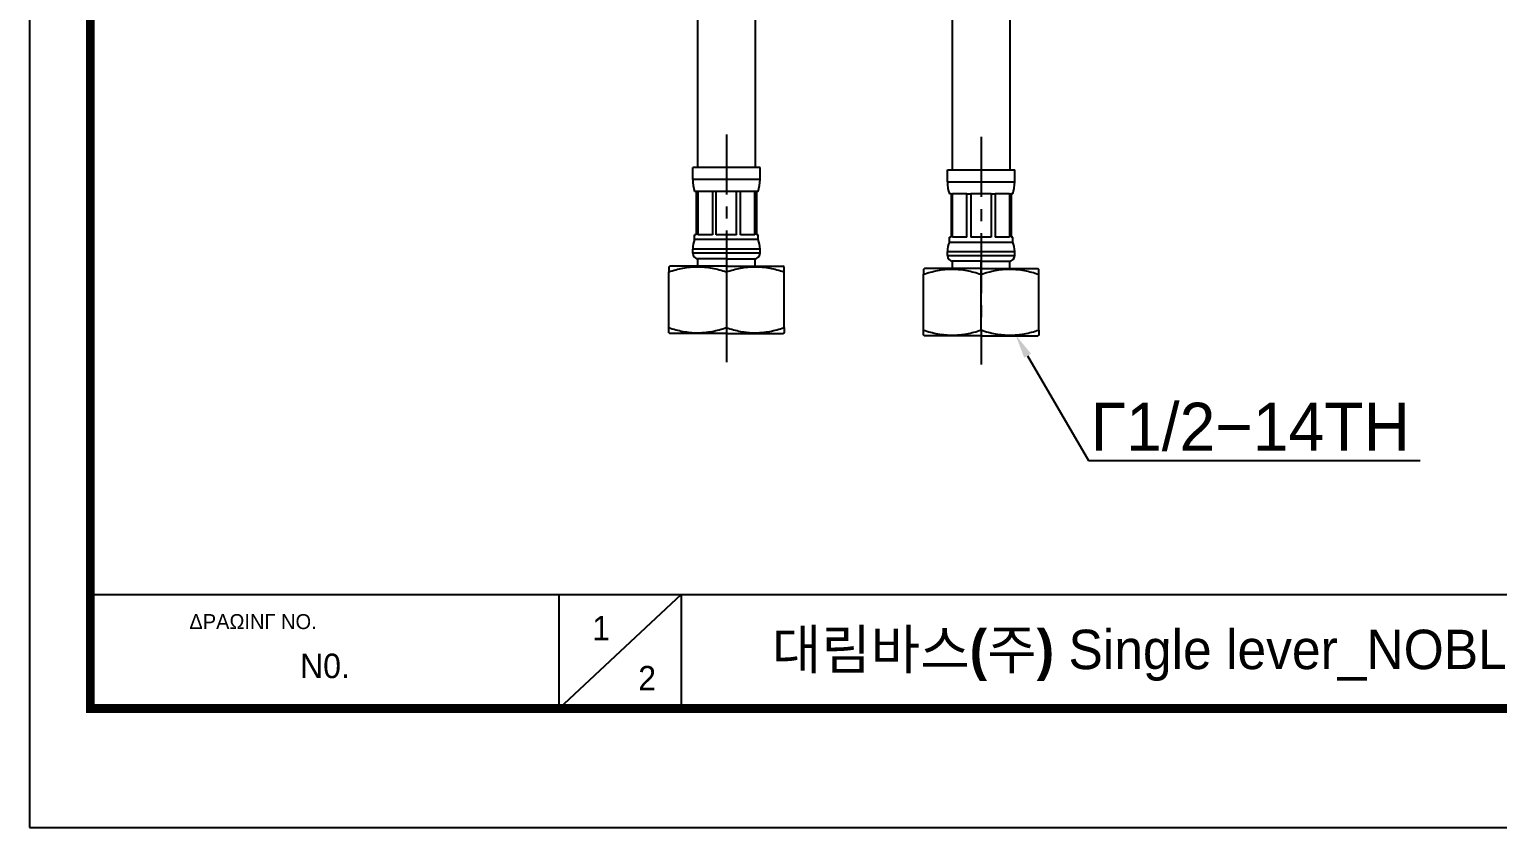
# Model space of a CAD drawing. Extents: x 1571 to 2360, y 0 to 579.
# Drawn here: x 1570.6 to 1876.1, y 0 to 166 of the extents above; entities that cross this region are included whole.
import ezdxf
from ezdxf import colors
from ezdxf.entities.mleader import LeaderData, LeaderLine
from ezdxf.math import Vec2, Vec3

# ---------------------------------------------------------------- set-up
doc = ezdxf.new("R2010")
doc.units = 0
doc.header["$LTSCALE"] = 10
doc.header["$MEASUREMENT"] = 0
doc.linetypes.add('CENTER', pattern=[2, 1.25, -0.25, 0.25, -0.25])
doc.layers.get('0').update_dxf_attribs({"linetype": 'CONTINUOUS'})
doc.layers.add('1', color=7, linetype='CONTINUOUS')
doc.styles.get("Standard").update_dxf_attribs({"font": 'SYMBOL'})
doc.styles.add('단선완성형', font='')
doc.styles.get('단선완성형').set_extended_font_data('Gulim')

msp = doc.modelspace()

# ---------------------------------------------------------------- linework, layer by layer
at = {"ltscale": 0.5}
msp.add_line((1715.62, 115.59), (1715.62, 103.99), dxfattribs=at)
at = {"color": 5, "lineweight": -3}
msp.add_line((1583.29, 48.49), (2219.3, 48.49), dxfattribs=at)
at = {"color": 5, "lineweight": -3, "ltscale": 40}
for p, q in [((1680.78, 48.49), (1680.78, 24.69)), ((1680.78, 48.49), (1680.78, 24.69)), ((1706.25, 48.49), (1680.78, 24.69)), ((1706.25, 48.49), (1680.78, 24.69)), ((1706.25, 48.49), (1706.25, 24.69)), ((1706.25, 48.49), (1706.25, 24.69))]:
    msp.add_line(p, q, dxfattribs=at)
at = {"lineweight": -3, "ltscale": 0.5}
msp.add_lwpolyline([(1570.59, 0), (2360.47, 0), (2360.47, 578.76), (1570.59, 578.76)], close=True, dxfattribs=at)
at = {"color": 5, "linetype": 'ByBlock', "lineweight": -3, "const_width": 1.82}
msp.add_lwpolyline([(1583.29, 24.78), (2347.69, 24.78), (2347.69, 565.32), (1583.29, 565.32)], close=True, dxfattribs=at)
at = {"layer": '1', "color": 7, "linetype": 'Continuous', "lineweight": -3}
for p, q in [((1709.62, 172.29), (1709.62, 137.29)), ((1721.62, 172.29), (1721.62, 137.29)), ((1762.62, 171.79), (1762.62, 136.79)), ((1774.62, 171.79), (1774.62, 136.79)), ((1722.62, 137.29), (1708.62, 137.29)), ((1708.62, 134.79), (1708.62, 137.29)), ((1722.62, 134.79), (1708.62, 134.79)), ((1722.62, 134.79), (1722.62, 137.29)), ((1761.62, 136.79), (1775.62, 136.79)), ((1761.62, 134.29), (1761.62, 136.79)), ((1775.62, 134.29), (1775.62, 136.79)), ((1709.37, 132.29), (1709.02, 132.29)), ((1709.37, 132.29), (1709.37, 123.29)), ((1709.7, 132.29), (1709.37, 132.29)), ((1709.7, 132.29), (1709.7, 123.29)), ((1712.71, 132.29), (1709.7, 132.29)), ((1712.71, 132.29), (1712.71, 123.29)), ((1713.5, 132.29), (1712.71, 132.29)), ((1713.5, 123.29), (1713.5, 132.29)), ((1717.74, 132.29), (1713.5, 132.29)), ((1717.74, 123.29), (1717.74, 132.29)), ((1718.55, 132.29), (1717.74, 132.29)), ((1718.55, 123.29), (1718.55, 132.29)), ((1721.54, 132.29), (1718.55, 132.29)), ((1721.54, 123.29), (1721.54, 132.29)), ((1721.87, 132.29), (1721.54, 132.29)), ((1721.87, 132.29), (1721.87, 123.29)), ((1722.22, 132.29), (1721.87, 132.29)), ((1761.62, 134.29), (1775.62, 134.29)), ((1762.37, 131.79), (1762.02, 131.79)), ((1762.37, 131.79), (1762.37, 122.79)), ((1762.37, 131.79), (1762.7, 131.79)), ((1762.7, 122.79), (1762.7, 131.79)), ((1765.69, 131.79), (1762.7, 131.79)), ((1765.69, 122.79), (1765.69, 131.79)), ((1765.69, 131.79), (1766.5, 131.79)), ((1766.5, 131.79), (1766.5, 122.79)), ((1770.74, 131.79), (1766.5, 131.79)), ((1770.74, 131.79), (1770.74, 122.79)), ((1770.74, 131.79), (1771.53, 131.79)), ((1771.53, 131.79), (1771.53, 122.79)), ((1774.54, 131.79), (1771.53, 131.79)), ((1774.54, 131.79), (1774.54, 122.79)), ((1774.54, 131.79), (1774.87, 131.79)), ((1774.87, 131.79), (1774.87, 122.79)), ((1775.22, 131.79), (1774.87, 131.79)), ((1709.37, 123.29), (1709.02, 123.29)), ((1709.02, 122.29), (1709.02, 123.29)), ((1722.22, 122.29), (1709.02, 122.29)), ((1712.71, 123.29), (1709.7, 123.29)), ((1717.74, 123.29), (1713.5, 123.29)), ((1721.54, 123.29), (1718.55, 123.29)), ((1722.22, 123.29), (1721.87, 123.29)), ((1722.22, 122.29), (1722.22, 123.29)), ((1762.37, 122.79), (1762.02, 122.79)), ((1762.02, 121.79), (1762.02, 122.79)), ((1765.69, 122.79), (1762.7, 122.79)), ((1770.74, 122.79), (1766.5, 122.79)), ((1774.54, 122.79), (1771.53, 122.79)), ((1775.22, 122.79), (1774.87, 122.79)), ((1775.22, 121.79), (1775.22, 122.79)), ((1722.62, 120.33), (1708.62, 120.33)), ((1708.62, 119.49), (1708.62, 120.33)), ((1722.62, 119.49), (1708.62, 119.49)), ((1722.62, 119.49), (1722.62, 120.33)), ((1761.62, 119.83), (1775.62, 119.83)), ((1761.62, 118.99), (1761.62, 119.83)), ((1762.02, 121.79), (1775.22, 121.79)), ((1775.62, 118.99), (1775.62, 119.83)), ((1703.84, 116.79), (1703.62, 116.66)), ((1715.62, 116.79), (1703.84, 116.79)), ((1709.62, 118.29), (1709.62, 116.79)), ((1715.62, 118.29), (1709.62, 118.29)), ((1715.62, 118.29), (1721.62, 118.29)), ((1715.62, 116.79), (1727.4, 116.79)), ((1721.62, 116.79), (1721.62, 118.29)), ((1727.62, 116.66), (1727.4, 116.79)), ((1756.84, 116.29), (1756.62, 116.16)), ((1768.62, 116.29), (1756.84, 116.29)), ((1761.62, 118.99), (1775.62, 118.99)), ((1762.62, 117.79), (1762.62, 116.29)), ((1768.62, 117.79), (1762.62, 117.79)), ((1768.62, 117.79), (1774.62, 117.79)), ((1768.62, 116.29), (1768.62, 117.79)), ((1768.62, 115.09), (1768.62, 116.29)), ((1768.62, 116.29), (1780.4, 116.29)), ((1774.62, 116.29), (1774.62, 117.79)), ((1780.62, 116.16), (1780.4, 116.29)), ((1703.62, 103.99), (1703.62, 115.59)), ((1727.62, 103.99), (1727.62, 115.59)), ((1756.62, 103.49), (1756.62, 115.09)), ((1768.62, 103.49), (1768.62, 115.09)), ((1780.62, 103.49), (1780.62, 115.09)), ((1703.62, 102.92), (1703.84, 102.79)), ((1715.62, 102.79), (1703.84, 102.79)), ((1715.62, 102.79), (1727.4, 102.79)), ((1727.4, 102.79), (1727.62, 102.92)), ((1756.62, 102.42), (1756.84, 102.29)), ((1768.62, 102.29), (1756.84, 102.29)), ((1768.62, 103.49), (1768.62, 102.29)), ((1768.62, 102.29), (1780.4, 102.29)), ((1780.4, 102.29), (1780.62, 102.42))]:
    msp.add_line(p, q, dxfattribs=at)
at = {"layer": '1', "color": 1, "linetype": 'CENTER', "lineweight": -3}
for p, q in [((1715.62, 144.16), (1715.62, 96.79)), ((1768.62, 143.66), (1768.62, 96.29))]:
    msp.add_line(p, q, dxfattribs=at)
at = {"layer": '1', "color": 7, "linetype": 'Continuous', "lineweight": -3}
for centre, radius, start, end in [((1716.62, 134.79), 8, 180, 198.1949), ((1714.62, 134.79), 8, 341.8051, 0), ((1769.62, 134.29), 8, 180, 198.1949), ((1767.62, 134.29), 8, 341.8051, 0), ((1713.62, 120.33), 5, 156.9261, 180), ((1717.62, 120.33), 5, 0, 23.0739), ((1709.82, 119.49), 1.2, 180, 270), ((1721.42, 119.49), 1.2, 270, 0), ((1766.62, 119.83), 5, 156.9261, 180), ((1770.62, 119.83), 5, 0, 23.0739), ((1762.82, 118.99), 1.2, 180, 270), ((1774.42, 118.99), 1.2, 270, 0)]:
    msp.add_arc(centre, radius, start, end, dxfattribs=at)
for points, knots in [([(1703.62, 116.66), (1703.62, 116.66), (1703.62, 116.66), (1703.62, 116.65), (1703.62, 116.65), (1703.62, 116.65), (1703.62, 116.63), (1703.62, 116.61), (1703.62, 116.54), (1703.62, 116.47), (1703.62, 116.28), (1703.62, 116.16), (1703.62, 115.9), (1703.62, 115.75), (1703.62, 115.59)], [0, 0, 0, 0, 0.060313, 0.060313, 0.091636, 0.091636, 0.122959, 0.24825, 0.24825, 0.498834, 0.498834, 0.749417, 0.749417, 1, 1, 1, 1]), ([(1703.62, 115.59), (1704.6, 115.91), (1705.59, 116.18), (1707.08, 116.46), (1707.58, 116.54), (1708.59, 116.63), (1709.1, 116.66), (1709.74, 116.66), (1709.86, 116.66), (1710.06, 116.65), (1710.12, 116.65), (1710.25, 116.65), (1710.57, 116.63), (1710.88, 116.61), (1711.64, 116.54), (1712.15, 116.47), (1713.15, 116.28), (1713.65, 116.16), (1714.64, 115.9), (1715.13, 115.75), (1715.62, 115.59)], [0, 0, 0, 0, 0.25, 0.25, 0.375, 0.375, 0.5, 0.5, 0.53125, 0.53125, 0.546875, 0.546875, 0.5625, 0.625, 0.625, 0.75, 0.75, 0.875, 0.875, 1, 1, 1, 1]), ([(1715.62, 115.59), (1716.6, 115.92), (1717.59, 116.18), (1719.08, 116.46), (1719.58, 116.54), (1720.59, 116.63), (1721.1, 116.66), (1721.74, 116.66), (1721.86, 116.66), (1722.06, 116.65), (1722.12, 116.65), (1722.25, 116.65), (1722.57, 116.63), (1722.88, 116.61), (1723.64, 116.54), (1724.15, 116.47), (1725.15, 116.28), (1725.65, 116.16), (1726.64, 115.9), (1727.13, 115.75), (1727.62, 115.59)], [0, 0, 0, 0, 0.25, 0.25, 0.375, 0.375, 0.5, 0.5, 0.53125, 0.53125, 0.546875, 0.546875, 0.5625, 0.625, 0.625, 0.75, 0.75, 0.875, 0.875, 1, 1, 1, 1]), ([(1727.62, 115.59), (1727.62, 115.91), (1727.62, 116.18), (1727.62, 116.46), (1727.62, 116.54), (1727.62, 116.63), (1727.62, 116.66), (1727.62, 116.66), (1727.62, 116.66), (1727.62, 116.66)], [0, 0, 0, 0, 0.498674, 0.498674, 0.748011, 0.748011, 0.997348, 0.997348, 1, 1, 1, 1]), ([(1756.62, 116.16), (1756.62, 116.16), (1756.62, 116.16), (1756.62, 116.15), (1756.62, 116.15), (1756.62, 116.15), (1756.62, 116.13), (1756.62, 116.11), (1756.62, 116.04), (1756.62, 115.97), (1756.62, 115.78), (1756.62, 115.66), (1756.62, 115.4), (1756.62, 115.25), (1756.62, 115.09)], [0, 0, 0, 0, 0.060313, 0.060313, 0.091636, 0.091636, 0.122959, 0.24825, 0.24825, 0.498834, 0.498834, 0.749417, 0.749417, 1, 1, 1, 1]), ([(1756.62, 115.09), (1757.6, 115.41), (1758.59, 115.68), (1760.08, 115.96), (1760.58, 116.04), (1761.59, 116.13), (1762.1, 116.16), (1762.74, 116.16), (1762.86, 116.16), (1763.06, 116.15), (1763.12, 116.15), (1763.25, 116.15), (1763.57, 116.13), (1763.88, 116.11), (1764.64, 116.04), (1765.15, 115.97), (1766.15, 115.78), (1766.65, 115.66), (1767.64, 115.4), (1768.13, 115.25), (1768.62, 115.09)], [0, 0, 0, 0, 0.25, 0.25, 0.375, 0.375, 0.5, 0.5, 0.53125, 0.53125, 0.546875, 0.546875, 0.5625, 0.625, 0.625, 0.75, 0.75, 0.875, 0.875, 1, 1, 1, 1]), ([(1768.62, 115.09), (1769.6, 115.42), (1770.59, 115.68), (1772.08, 115.96), (1772.58, 116.04), (1773.59, 116.13), (1774.1, 116.16), (1774.74, 116.16), (1774.86, 116.16), (1775.06, 116.15), (1775.12, 116.15), (1775.25, 116.15), (1775.57, 116.13), (1775.88, 116.11), (1776.64, 116.04), (1777.15, 115.97), (1778.15, 115.78), (1778.65, 115.66), (1779.64, 115.4), (1780.13, 115.25), (1780.62, 115.09)], [0, 0, 0, 0, 0.25, 0.25, 0.375, 0.375, 0.5, 0.5, 0.53125, 0.53125, 0.546875, 0.546875, 0.5625, 0.625, 0.625, 0.75, 0.75, 0.875, 0.875, 1, 1, 1, 1]), ([(1780.62, 115.09), (1780.62, 115.41), (1780.62, 115.68), (1780.62, 115.96), (1780.62, 116.04), (1780.62, 116.13), (1780.62, 116.16), (1780.62, 116.16), (1780.62, 116.16), (1780.62, 116.16)], [0, 0, 0, 0, 0.498674, 0.498674, 0.748011, 0.748011, 0.997349, 0.997349, 1, 1, 1, 1]), ([(1703.62, 102.92), (1703.62, 102.92), (1703.62, 102.92), (1703.62, 102.92), (1703.62, 102.93), (1703.62, 102.93), (1703.62, 102.94), (1703.62, 102.97), (1703.62, 103.04), (1703.62, 103.11), (1703.62, 103.3), (1703.62, 103.41), (1703.62, 103.68), (1703.62, 103.83), (1703.62, 103.99)], [0, 0, 0, 0, 0.060313, 0.060313, 0.091636, 0.091636, 0.122959, 0.24825, 0.24825, 0.498834, 0.498834, 0.749417, 0.749417, 1, 1, 1, 1]), ([(1703.62, 103.99), (1704.6, 103.66), (1705.59, 103.39), (1707.08, 103.11), (1707.58, 103.04), (1708.59, 102.94), (1709.1, 102.92), (1709.74, 102.92), (1709.86, 102.92), (1710.06, 102.92), (1710.12, 102.93), (1710.25, 102.93), (1710.57, 102.94), (1710.88, 102.97), (1711.64, 103.04), (1712.15, 103.11), (1713.15, 103.3), (1713.65, 103.41), (1714.64, 103.68), (1715.13, 103.83), (1715.62, 103.99)], [0, 0, 0, 0, 0.25, 0.25, 0.375, 0.375, 0.5, 0.5, 0.53125, 0.53125, 0.546875, 0.546875, 0.5625, 0.625, 0.625, 0.75, 0.75, 0.875, 0.875, 1, 1, 1, 1]), ([(1715.62, 103.99), (1716.6, 103.66), (1717.59, 103.39), (1719.08, 103.11), (1719.58, 103.04), (1720.59, 102.94), (1721.1, 102.92), (1721.74, 102.92), (1721.86, 102.92), (1722.06, 102.92), (1722.12, 102.93), (1722.25, 102.93), (1722.57, 102.94), (1722.88, 102.97), (1723.64, 103.04), (1724.15, 103.11), (1725.15, 103.3), (1725.65, 103.41), (1726.64, 103.68), (1727.13, 103.83), (1727.62, 103.99)], [0, 0, 0, 0, 0.25, 0.25, 0.375, 0.375, 0.5, 0.5, 0.53125, 0.53125, 0.546875, 0.546875, 0.5625, 0.625, 0.625, 0.75, 0.75, 0.875, 0.875, 1, 1, 1, 1]), ([(1727.62, 103.99), (1727.62, 103.66), (1727.62, 103.39), (1727.62, 103.11), (1727.62, 103.04), (1727.62, 102.94), (1727.62, 102.92), (1727.62, 102.92), (1727.62, 102.92), (1727.62, 102.92)], [0, 0, 0, 0, 0.498674, 0.498674, 0.748011, 0.748011, 0.997349, 0.997349, 1, 1, 1, 1]), ([(1756.62, 102.42), (1756.62, 102.42), (1756.62, 102.42), (1756.62, 102.42), (1756.62, 102.43), (1756.62, 102.43), (1756.62, 102.44), (1756.62, 102.47), (1756.62, 102.54), (1756.62, 102.61), (1756.62, 102.8), (1756.62, 102.91), (1756.62, 103.18), (1756.62, 103.33), (1756.62, 103.49)], [0, 0, 0, 0, 0.060313, 0.060313, 0.091636, 0.091636, 0.122959, 0.24825, 0.24825, 0.498834, 0.498834, 0.749417, 0.749417, 1, 1, 1, 1]), ([(1756.62, 103.49), (1757.6, 103.16), (1758.59, 102.89), (1760.08, 102.61), (1760.58, 102.54), (1761.59, 102.44), (1762.1, 102.42), (1762.74, 102.42), (1762.86, 102.42), (1763.06, 102.42), (1763.12, 102.43), (1763.25, 102.43), (1763.57, 102.44), (1763.88, 102.47), (1764.64, 102.54), (1765.15, 102.61), (1766.15, 102.8), (1766.65, 102.91), (1767.64, 103.18), (1768.13, 103.33), (1768.62, 103.49)], [0, 0, 0, 0, 0.25, 0.25, 0.375, 0.375, 0.5, 0.5, 0.53125, 0.53125, 0.546875, 0.546875, 0.5625, 0.625, 0.625, 0.75, 0.75, 0.875, 0.875, 1, 1, 1, 1]), ([(1768.62, 103.49), (1769.6, 103.16), (1770.59, 102.89), (1772.08, 102.61), (1772.58, 102.54), (1773.59, 102.44), (1774.1, 102.42), (1774.74, 102.42), (1774.86, 102.42), (1775.06, 102.42), (1775.12, 102.43), (1775.25, 102.43), (1775.57, 102.44), (1775.88, 102.47), (1776.64, 102.54), (1777.15, 102.61), (1778.15, 102.8), (1778.65, 102.91), (1779.64, 103.18), (1780.13, 103.33), (1780.62, 103.49)], [0, 0, 0, 0, 0.25, 0.25, 0.375, 0.375, 0.5, 0.5, 0.53125, 0.53125, 0.546875, 0.546875, 0.5625, 0.625, 0.625, 0.75, 0.75, 0.875, 0.875, 1, 1, 1, 1]), ([(1780.62, 103.49), (1780.62, 103.16), (1780.62, 102.89), (1780.62, 102.61), (1780.62, 102.54), (1780.62, 102.44), (1780.62, 102.42), (1780.62, 102.42), (1780.62, 102.42), (1780.62, 102.42)], [0, 0, 0, 0, 0.498674, 0.498674, 0.748011, 0.748011, 0.997349, 0.997349, 1, 1, 1, 1])]:
    msp.add_open_spline(points, degree=3, knots=knots, dxfattribs=at)

# ---------------------------------------------------------------- texts
at = {"color": 5, "lineweight": -3, "ltscale": 40}
msp.add_text('DRAWING NO.', height=3.1171, dxfattribs=at).set_placement((1603.88, 41.29))
at = {"lineweight": -3, "attachment_point": 1, "style": '단선완성형'}
for s, insert, char_height, width in [('1', (1687.71, 44.03), 5.1, 7.119), ('N0. ', (1626.9, 36.19), 5.101, 32.0004), ('2', (1697.28, 33.63), 5.1, 7.119)]:
    msp.add_mtext(s, dxfattribs=dict(at, insert=insert, char_height=char_height, width=width))
at = {"color": 2, "lineweight": -3, "insert": (1725.09, 41.16), "char_height": 8.19804, "width": 362.8925, "attachment_point": 1, "style": '단선완성형'}
msp.add_mtext('{\\fPretendard Variable SemiBold|b0|i0|c129|p2;대림바스(주)\\fHYwulM|b0|i0|c129|p18; Single lever_NOBLE_}원홀세면수전{\\fHYwulM|b0|i0|c129|p18;_DL LC630LA}', dxfattribs=at)

# ---------------------------------------------------------------- leaders
at = {"lineweight": -3, "ltscale": 0.5}
ml = msp.add_multileader_mtext('Standard', dxfattribs=at)
ml.set_content('G1/2-14TH', color=256)
ml.set_leader_properties(color=5)
ml.build(insert=Vec2(0, 0))
ml.multileader.update_dxf_attribs({"text_left_attachment_type": 6, "text_right_attachment_type": 6, "dogleg_length": 0.36, "arrow_head_size": 5})
ctx = ml.context
ctx.base_point, ctx.char_height, ctx.arrow_head_size, ctx.landing_gap_size, ctx.plane_origin = Vec3(1791.32, 76.37), 10, 5, 0.09, Vec3(1775.79, -28.52)
ctx.left_attachment, ctx.right_attachment = 6, 6
notes = []
notes.append((ctx, [(0, (1, 1, 0), (1790.96, 76.37), (1, 0), 0.36, [(0, [(1775.79, 102.48)], 0, [])])]))
ctx.mtext.insert, ctx.mtext.flow_direction = Vec3(1791.41, 88.37), 5
for ctx, leaders in notes:
    for number, flags, end, landing, length, lines in leaders:
        leader = LeaderData()
        leader.index, (leader.has_last_leader_line, leader.has_dogleg_vector, leader.attachment_direction) = number, flags
        leader.last_leader_point, leader.dogleg_vector, leader.dogleg_length = Vec3(end), Vec3(landing), length
        for number, points, colour, breaks in lines:
            line = LeaderLine()
            line.index, line.vertices, line.color, line.breaks = number, Vec3.list(points), colors.encode_raw_color(colour), breaks
            leader.lines.append(line)
        ctx.leaders.append(leader)

doc.saveas('drawing.dxf')
